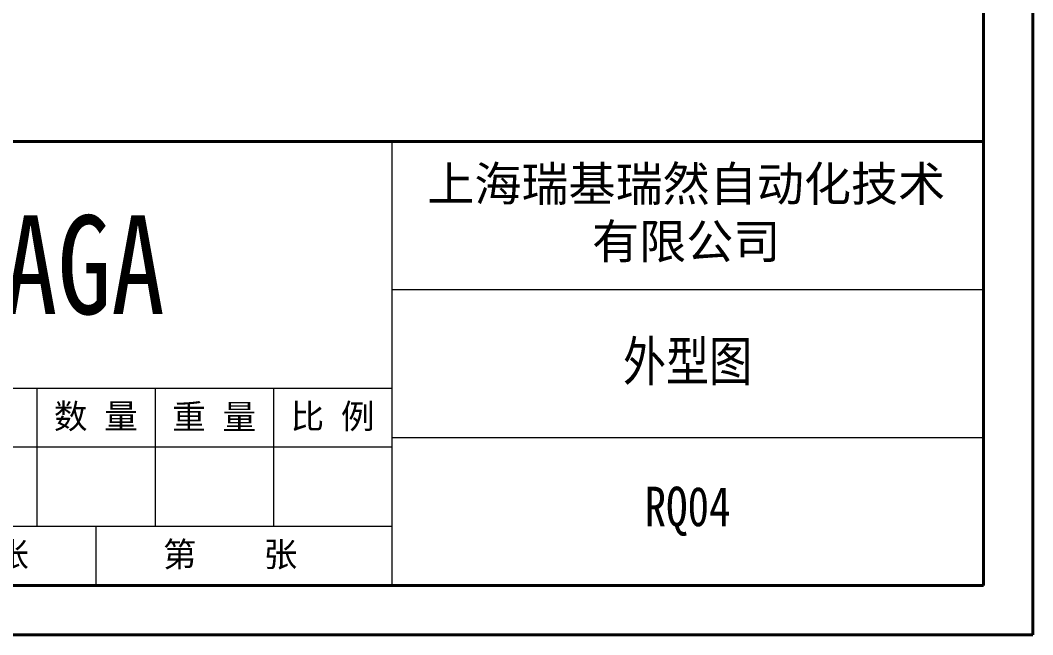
# Model space of a CAD drawing. Header units: millimetres. Extents: x 2687 to 4367, y 1046 to 2234.
# Drawn here: x 3955.9 to 4366.6, y 1045.9 to 1295 of the extents above; entities that cross this region are included whole.
import ezdxf

# ---------------------------------------------------------------- set-up
doc = ezdxf.new("R2010")
doc.units = ezdxf.units.MM
for name, color, linetype, lineweight in [('AM_BOR', 7, 'Continuous', 50), ('文字', 7, 'Continuous', 13), ('粗实线', 7, 'Continuous', 40), ('细实线', 3, 'Continuous', 13)]:
    doc.layers.add(name, color=color, linetype=linetype, lineweight=lineweight)
doc.styles.add('01', font='txt.shx')
doc.styles.get("Standard").update_dxf_attribs({"font": 'arial.ttf'})
doc.styles.add('STYLE1', font='txt.shx', dxfattribs={"width": 0.8, "height": 3, "bigfont": 'hzdx.shx'})

# ---------------------------------------------------------------- blocks, each defined once
blk = doc.blocks.new('rA3')
at = {"layer": '粗实线'}
for p, q in [((753.38, 124.26), (753.38, 421.26)), ((748.38, 129.26), (748.38, 416.26)), ((748.38, 174.26), (568.38, 174.26)), ((358.38, 129.26), (748.38, 129.26)), ((333.38, 124.26), (753.38, 124.26))]:
    blk.add_line(p, q, dxfattribs=at)
at = {"layer": '细实线'}
for p, q in [((688.38, 174.26), (688.38, 129.26)), ((688.38, 159.26), (748.38, 159.26)), ((568.38, 149.26), (688.38, 149.26)), ((652.38, 149.22), (652.38, 135.22)), ((664.38, 149.26), (664.38, 135.26)), ((676.38, 149.26), (676.38, 135.26)), ((688.38, 144.26), (748.38, 144.26)), ((688.38, 143.26), (628.38, 143.26)), ((628.38, 135.26), (688.38, 135.26)), ((658.38, 135.26), (658.38, 129.26))]:
    blk.add_line(p, q, dxfattribs=at)
at = {"layer": '文字', "char_height": 2.5, "width": 72, "attachment_point": 5}
for s, insert in [('{\\fSimSun|b0|i0|c134|p2;数 量}', (658.38, 146.26)), ('{\\fSimSun|b0|i0|c134|p2;重 量}', (670.38, 146.26)), ('{\\fSimSun|b0|i0|c134|p2;比 例}', (682.38, 146.26)), ('{\\fSimSun|b0|i0|c134|p2;共    张        第    张}', (658.38, 132.26))]:
    blk.add_mtext(s, dxfattribs=dict(at, insert=insert))
blk = doc.blocks.new('图框1')
at = {"layer": 'AM_BOR', "xscale": 3.999900284620312, "yscale": 3.999900284620312, "zscale": 3.999900284620312}
blk.add_blockref('rA3', (18911.85, 6131.11), dxfattribs=at)
at = {"layer": '文字', "insert": (21784.76, 6798.5), "char_height": 13.9997, "width": 287.9928, "attachment_point": 5}
blk.add_mtext('{\\fSimSun|b0|i0|c134|p2;上海瑞基瑞然自动化技术\\P有限公司}', dxfattribs=at)
at = {"layer": '文字', "attachment_point": 5}
for s, insert, char_height, width, style in [('{\\fSimSun|b0|i0|c134|p2;\\W0.8;RAGA}', (21529.74, 6777.81), 40, 253.125, '01'), ('{\\fSimSun|b0|i0|c134|p2;\\W0.8;外型图}', (21785.31, 6738.13), 15.9996, 239.994, '01'), ('{\\fSimSun|b0|i0|c134|p2;RQ04}', (21785.31, 6678.13), 15.9996, 239.994, 'STYLE1')]:
    blk.add_mtext(s, dxfattribs=dict(at, insert=insert, char_height=char_height, width=width, style=style))

msp = doc.modelspace()

# ---------------------------------------------------------------- block references
at = {"layer": '粗实线', "linetype": 'ByBlock'}
msp.add_blockref('图框1', (-17558.719, -5582.251), dxfattribs=at)

doc.saveas('drawing.dxf')
